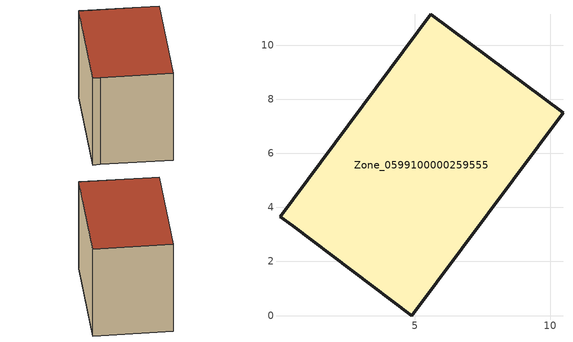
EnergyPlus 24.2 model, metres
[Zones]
Zone_0599100000259555
 floor ground (C_G): 4.88,0 0.48,3.32 0.01,3.65 5.59,11.14 10.48,7.5 z0.35
 wall outside (C_F): 4.88,0 10.48,7.5 5.59,11.14 0.01,3.65 0.48,3.32 4.88,0 z0.35:8.13
 roof outside (C_R): 0.48,3.32 4.88,0 10.48,7.5 5.59,11.14 0.01,3.65 z8.13
[BUILDING]
Pand.0599100000259555: North Axis=0; Terrain=City; Loads Convergence Tolerance Value=0.04; Temperature Convergence Tolerance Value=0.4; Solar Distribution=FullExterior; Maximum Number of Warmup Days=25; Minimum Number of Warmup Days=1
[Site:Location]
Rotterdam.The.Hague.AP_ZH_NLD Design_Conditions: Latitude=51.96; Longitude=4.45; Time Zone=1; Elevation=-4.5
[SITE:GROUNDTEMPERATURE:BUILDINGSURFACE]
18, 18, 18, 18, 18, 18, 18, 18, 18, 18, 18, 18
[MATERIAL] Thermal Absorptance=0.9; Solar Absorptance=0.7; Visible Absorptance=0.7
Name | Roughness | Thickness | Conductivity | Density | Specific Heat
G.TI.1965-1974 | MediumSmooth | 0.15 | 0.882353 | 540 | 1210
F.TI.1965-1974 | Rough | 0.3 | 0.697674 | 1920 | 840
R.TI.1965-1974 | MediumRough | 0.2 | 0.232558 | 1500 | 1000
[CONSTRUCTION]
C_G: G.TI.1965-1974
C_F: F.TI.1965-1974
C_R: R.TI.1965-1974
[ZONE]
Zone_0599100000259555: Type=1; Multiplier=1; Ceiling Height=Autocalculate; Volume=Autocalculate; Floor Area=autocalculate; Part of Total Floor Area=Yes
[ZONEINFILTRATION:DESIGNFLOWRATE]
Infil_Zone_0599100000259555: Zone or ZoneList or Space or SpaceList=Zone_0599100000259555; Schedule=AlwaysOn; Design Flow Rate Calculation Method=Flow/Area; Flow Rate per Floor Area=0.003; Constant Term Coefficient=1; Temperature Term Coefficient=0; Velocity Term Coefficient=0; Velocity Squared Term Coefficient=0
[HVACTEMPLATE:ZONE:IDEALLOADSAIRSYSTEM]
Zone_0599100000259555: Maximum Heating Supply Air Temperature=50; Minimum Cooling Supply Air Temperature=13; Maximum Heating Supply Air Humidity Ratio=0.0156; Minimum Cooling Supply Air Humidity Ratio=0.0077; Heating Limit=NoLimit; Cooling Limit=NoLimit; Dehumidification Control Type=ConstantSensibleHeatRatio; Cooling Sensible Heat Ratio=0.7; Dehumidification Setpoint=60; Humidification Control Type=None; Humidification Setpoint=30; Outdoor Air Method=None; Outdoor Air Flow Rate per Person=0.00944; Outdoor Air Flow Rate per Zone Floor Area=0; Outdoor Air Flow Rate per Zone=0; Demand Controlled Ventilation Type=None; Outdoor Air Economizer Type=NoEconomizer; Heat Recovery Type=None; Sensible Heat Recovery Effectiveness=0.7; Latent Heat Recovery Effectiveness=0.65
[ZONECONTROL:THERMOSTAT]
ThermostatControl_Zone_0599100000259555: Zone or ZoneList=Zone_0599100000259555; Control Type Schedule=DualSetpointControlType; Control 1=Thermostat_Zone_0599100000259555; Temperature Difference Between Cutout And Setpoint=0
[THERMOSTATSETPOINT:DUALSETPOINT]
Thermostat_Zone_0599100000259555: Heating Setpoint Temperature Schedule=HeatingSetpoint_Zone_0599100000259555; Cooling Setpoint Temperature Schedule=CoolingSetpoint_Zone_0599100000259555
[SCHEDULE:COMPACT]
HeatingSetpoint_Zone_0599100000259555: Through: 12/31, For: AllDays, Until: 24:00, 21
CoolingSetpoint_Zone_0599100000259555: Through: 12/31, For: AllDays, Until: 24:00, 24
DualSetpointControlType: Through: 12/31, For: AllDays, Until: 24:00, 4
AlwaysOn: Through: 12/31, For: AllDays, Until: 24:00, 1
